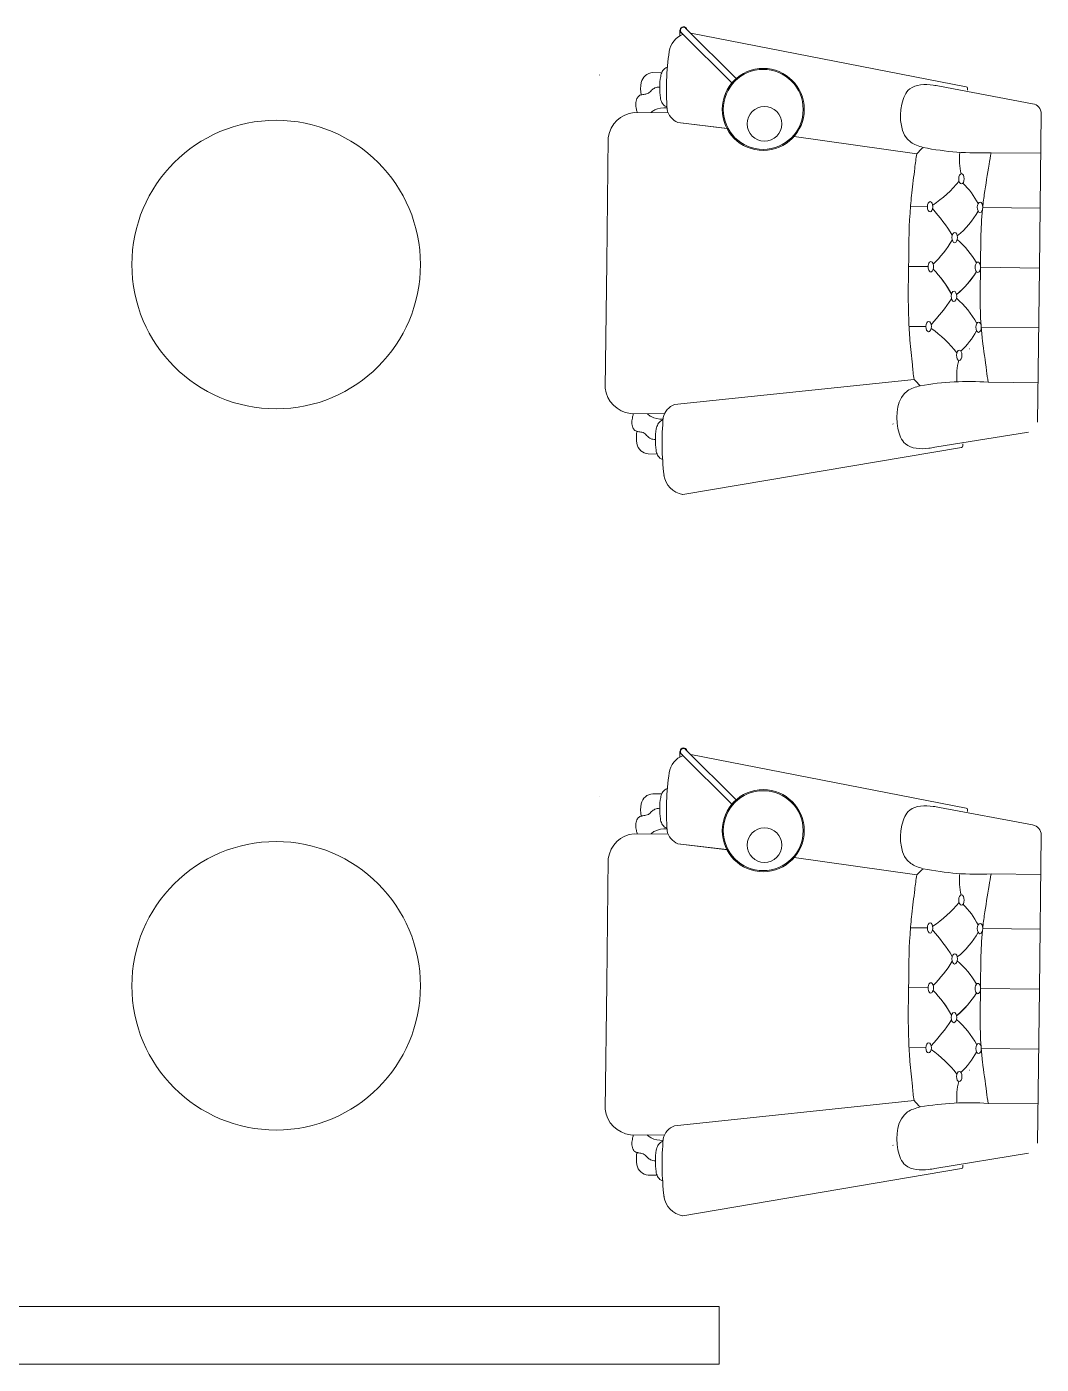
# Model space of a CAD drawing. Header units: centimetres. Extents: x -72470 to -43129, y -18750 to -16337.
# Drawn here: x -63497.9 to -63322.1, y -18414.4 to -18182.6 of the extents above; entities that cross this region are included whole.
import ezdxf

# ---------------------------------------------------------------- set-up
doc = ezdxf.new("R2010")
doc.units = ezdxf.units.CM
doc.header["$MEASUREMENT"] = 0
doc.layers.add('TEFRIS', color=30, linetype='Continuous', lineweight=9)

msp = doc.modelspace()

# ---------------------------------------------------------------- linework, layer by layer
at = {"layer": 'TEFRIS', "color": 0, "linetype": 'Continuous'}
for p, q in [((-63384.71, -18183.23), (-63384.73, -18184.2)), ((-63375.69, -18192.41), (-63384.48, -18183.63)), ((-63374.94, -18191.66), (-63383.73, -18182.87)), ((-63382.83, -18183.77), (-63335.14, -18193.04)), ((-63398.67, -18191.01), (-63398.64, -18190.99)), ((-63398.64, -18190.99), (-63398.67, -18191.01)), ((-63387.87, -18190.59), (-63389.4, -18190.58)), ((-63387.87, -18190.59), (-63389.4, -18190.58)), ((-63339.77, -18192.94), (-63323.64, -18195.97)), ((-63334.92, -18193.65), (-63334.92, -18193.3)), ((-63386.75, -18197.57), (-63392.64, -18197.5)), ((-63386.75, -18197.57), (-63392.64, -18197.5)), ((-63322.12, -18197.75), (-63322.41, -18224.45)), ((-63385.06, -18199.25), (-63376.5, -18200.26)), ((-63385.06, -18199.25), (-63376.6, -18200.25)), ((-63397.14, -18201.81), (-63397.41, -18223.53)), ((-63397.14, -18201.81), (-63397.41, -18223.53)), ((-63364.94, -18201.63), (-63343.65, -18204.63)), ((-63330.82, -18204.46), (-63322.17, -18204.57)), ((-63341.85, -18213.82), (-63344.77, -18213.78)), ((-63322.28, -18214.06), (-63332.26, -18213.94)), ((-63332.25, -18213.94), (-63322.28, -18214.06)), ((-63397.67, -18245.24), (-63397.41, -18223.53)), ((-63397.67, -18245.24), (-63397.41, -18223.53)), ((-63341.73, -18224.21), (-63345.09, -18224.17)), ((-63341.73, -18224.21), (-63345.09, -18224.17)), ((-63341.73, -18224.21), (-63345.09, -18224.17)), ((-63341.73, -18224.21), (-63345.09, -18224.17)), ((-63332.62, -18224.32), (-63322.41, -18224.45)), ((-63332.62, -18224.32), (-63322.41, -18224.45)), ((-63332.62, -18224.32), (-63322.41, -18224.45)), ((-63332.62, -18224.32), (-63322.41, -18224.45)), ((-63332.62, -18224.32), (-63322.41, -18224.45)), ((-63332.62, -18224.32), (-63322.41, -18224.45)), ((-63332.62, -18224.32), (-63322.41, -18224.45)), ((-63332.62, -18224.32), (-63322.41, -18224.45)), ((-63332.62, -18224.32), (-63322.41, -18224.45)), ((-63332.62, -18224.32), (-63322.41, -18224.45)), ((-63332.62, -18224.32), (-63322.41, -18224.45)), ((-63332.62, -18224.32), (-63322.41, -18224.45)), ((-63332.62, -18224.32), (-63322.41, -18224.45)), ((-63332.62, -18224.32), (-63322.41, -18224.45)), ((-63332.62, -18224.32), (-63322.41, -18224.45)), ((-63332.62, -18224.32), (-63322.41, -18224.45)), ((-63322.77, -18251.14), (-63322.41, -18224.45)), ((-63342.1, -18234.59), (-63345.02, -18234.56)), ((-63322.54, -18234.83), (-63332.52, -18234.71)), ((-63332.51, -18234.71), (-63322.54, -18234.83)), ((-63334.56, -18238.46), (-63334.6, -18238.46)), ((-63334.6, -18238.46), (-63334.56, -18238.46)), ((-63385.66, -18248.1), (-63344.13, -18243.74)), ((-63331.31, -18244.22), (-63322.66, -18244.32)), ((-63387.39, -18249.73), (-63393.28, -18249.66)), ((-63347.8, -18251.5), (-63347.82, -18251.47)), ((-63347.82, -18251.47), (-63347.8, -18251.5)), ((-63340.54, -18255.52), (-63324.34, -18252.88)), ((-63388.68, -18256.68), (-63390.21, -18256.66)), ((-63384.22, -18263.69), (-63335.91, -18255.54)), ((-63335.68, -18254.93), (-63335.68, -18255.28)), ((-63374.94, -18316.66), (-63383.73, -18307.87)), ((-63384.71, -18308.23), (-63384.73, -18309.2)), ((-63375.69, -18317.41), (-63384.48, -18308.63)), ((-63382.83, -18308.77), (-63335.14, -18318.04)), ((-63398.67, -18316.01), (-63398.64, -18315.99)), ((-63398.64, -18315.99), (-63398.67, -18316.01)), ((-63387.87, -18315.59), (-63389.4, -18315.58)), ((-63387.87, -18315.59), (-63389.4, -18315.58)), ((-63339.77, -18317.94), (-63323.64, -18320.97)), ((-63334.92, -18318.65), (-63334.92, -18318.3)), ((-63386.75, -18322.57), (-63392.64, -18322.5)), ((-63386.75, -18322.57), (-63392.64, -18322.5)), ((-63322.12, -18322.75), (-63322.41, -18349.45)), ((-63385.06, -18324.25), (-63376.5, -18325.26)), ((-63385.06, -18324.25), (-63376.6, -18325.25)), ((-63397.14, -18326.81), (-63397.41, -18348.53)), ((-63397.14, -18326.81), (-63397.41, -18348.53)), ((-63364.94, -18326.63), (-63343.65, -18329.63)), ((-63330.82, -18329.46), (-63322.17, -18329.57)), ((-63341.85, -18338.82), (-63344.77, -18338.78)), ((-63322.28, -18339.06), (-63332.26, -18338.94)), ((-63332.25, -18338.94), (-63322.28, -18339.06)), ((-63397.67, -18370.24), (-63397.41, -18348.53)), ((-63397.67, -18370.24), (-63397.41, -18348.53)), ((-63341.73, -18349.21), (-63345.09, -18349.17)), ((-63341.73, -18349.21), (-63345.09, -18349.17)), ((-63341.73, -18349.21), (-63345.09, -18349.17)), ((-63341.73, -18349.21), (-63345.09, -18349.17)), ((-63332.62, -18349.32), (-63322.41, -18349.45)), ((-63332.62, -18349.32), (-63322.41, -18349.45)), ((-63332.62, -18349.32), (-63322.41, -18349.45)), ((-63332.62, -18349.32), (-63322.41, -18349.45)), ((-63332.62, -18349.32), (-63322.41, -18349.45)), ((-63332.62, -18349.32), (-63322.41, -18349.45)), ((-63332.62, -18349.32), (-63322.41, -18349.45)), ((-63332.62, -18349.32), (-63322.41, -18349.45)), ((-63332.62, -18349.32), (-63322.41, -18349.45)), ((-63332.62, -18349.32), (-63322.41, -18349.45)), ((-63332.62, -18349.32), (-63322.41, -18349.45)), ((-63332.62, -18349.32), (-63322.41, -18349.45)), ((-63332.62, -18349.32), (-63322.41, -18349.45)), ((-63332.62, -18349.32), (-63322.41, -18349.45)), ((-63332.62, -18349.32), (-63322.41, -18349.45)), ((-63332.62, -18349.32), (-63322.41, -18349.45)), ((-63322.77, -18376.14), (-63322.41, -18349.45)), ((-63342.1, -18359.59), (-63345.02, -18359.56)), ((-63322.54, -18359.83), (-63332.52, -18359.71)), ((-63332.51, -18359.71), (-63322.54, -18359.83)), ((-63334.56, -18363.46), (-63334.6, -18363.46)), ((-63334.6, -18363.46), (-63334.56, -18363.46)), ((-63385.66, -18373.1), (-63344.13, -18368.74)), ((-63331.31, -18369.22), (-63322.66, -18369.32)), ((-63387.39, -18374.73), (-63393.28, -18374.66)), ((-63347.8, -18376.5), (-63347.82, -18376.47)), ((-63347.82, -18376.47), (-63347.8, -18376.5)), ((-63340.54, -18380.52), (-63324.34, -18377.88)), ((-63388.68, -18381.68), (-63390.21, -18381.66)), ((-63384.22, -18388.69), (-63335.91, -18380.54)), ((-63335.68, -18379.93), (-63335.68, -18380.28)), ((-63577.91, -18404.44), (-63377.91, -18404.44)), ((-63377.91, -18404.44), (-63377.91, -18414.44)), ((-63577.91, -18414.44), (-63377.91, -18414.44))]:
    msp.add_line(p, q, dxfattribs=at)
for centre, radius in [((-63370.29, -18196.96), 7.11), ((-63370.29, -18196.96), 6.93), ((-63370.07, -18199.46), 3), ((-63454.68, -18223.85), 25), ((-63370.29, -18321.96), 7.11), ((-63370.29, -18321.96), 6.93), ((-63370.07, -18324.46), 3), ((-63454.68, -18348.85), 25)]:
    msp.add_circle(centre, radius, dxfattribs=at)
for centre, radius, start, end in [((-63384.1, -18183.24), 0.61, 14.606, 252.4442), ((-63384.1, -18183.25), 0.533, 45.0338, 225.0338), ((-63382.75, -18187.54), 3.88, 111.6356, 170.7089), ((-63340.44, -18193.66), 46.62, 171.6806, 184.0411), ((-63340.44, -18193.66), 46.62, 171.6806, 184.0411), ((-63389.31, -18192.75), 2.17, 92.4185, 168.0967), ((-63389.31, -18192.75), 2.17, 92.4185, 168.0967), ((-63384.85, -18193.45), 6.68, 170.0937, 188.4978), ((-63384.85, -18193.45), 6.68, 170.0937, 188.4978), ((-63335.18, -18193.3), 0.267, 359.2957, 79.8669), ((-63323.89, -18197.73), 1.78, 359.3696, 81.6735), ((-63392.2, -18202.46), 4.98, 95.0614, 172.4578), ((-63392.2, -18202.46), 4.98, 95.0614, 172.4578), ((-63383.8, -18196.28), 3.22, 191.7932, 246.889), ((-63383.8, -18196.28), 3.22, 191.7932, 246.889), ((-63332.91, -18214.24), 14.41, 132.1371, 138.192), ((-63332.92, -18155.5), 49.01, 258.641, 272.4611), ((-63326.54, -18205.62), 9.77, 172.8406, 194.7253), ((-63352.69, -18195.96), 21.15, 303.8122, 320.5526), ((-63345.9, -18220.04), 14.52, 27.7043, 45.2955), ((-63370.52, -18239.7), 39.08, 32.4101, 40.8154), ((-63345.74, -18207.51), 14.52, 308.6458, 330.8872), ((-63357.04, -18207.66), 22.87, 315.0953, 328.5273), ((-63345.87, -18230.58), 14.37, 29.2352, 50.2572), ((-63357.7, -18240.47), 23.12, 29.8645, 43.2245), ((-63357.44, -18240.38), 22.87, 30.0642, 43.4962), ((-63345.87, -18217.71), 14.52, 308.6458, 329.5578), ((-63345.71, -18217.74), 14.37, 308.3343, 329.3563), ((-63370.13, -18208.01), 39.08, 317.776, 326.1814), ((-63346.15, -18240.81), 14.52, 27.7043, 49.9457), ((-63353.39, -18252.18), 21.15, 38.0389, 54.7793), ((-63346, -18228.28), 14.52, 313.296, 330.8872), ((-63327, -18243.17), 9.77, 163.8661, 185.7509), ((-63392.72, -18244.71), 4.98, 186.1337, 263.5301), ((-63333.16, -18234.4), 14.41, 220.3995, 226.4544), ((-63334.61, -18293.12), 49.01, 86.1303, 99.9504), ((-63384.47, -18251.09), 3.22, 111.7025, 166.7983), ((-63341.19, -18254.79), 46.62, 174.5504, 186.9109), ((-63385.59, -18253.9), 6.68, 170.0937, 188.4978), ((-63390.06, -18254.49), 2.17, 190.4948, 266.173), ((-63335.95, -18255.27), 0.267, 278.7246, 359.2957), ((-63383.64, -18259.86), 3.88, 187.8826, 260.681), ((-63384.1, -18308.24), 0.61, 14.606, 252.4442), ((-63384.1, -18308.25), 0.533, 45.0338, 225.0338), ((-63382.75, -18312.54), 3.88, 111.6356, 170.7089), ((-63340.44, -18318.66), 46.62, 171.6806, 184.0411), ((-63340.44, -18318.66), 46.62, 171.6806, 184.0411), ((-63389.31, -18317.75), 2.17, 92.4185, 168.0967), ((-63389.31, -18317.75), 2.17, 92.4185, 168.0967), ((-63384.85, -18318.45), 6.68, 170.0937, 188.4978), ((-63384.85, -18318.45), 6.68, 170.0937, 188.4978), ((-63335.18, -18318.3), 0.267, 359.2957, 79.8669), ((-63323.89, -18322.73), 1.78, 359.3696, 81.6735), ((-63392.2, -18327.46), 4.98, 95.0614, 172.4578), ((-63392.2, -18327.46), 4.98, 95.0614, 172.4578), ((-63383.8, -18321.28), 3.22, 191.7932, 246.889), ((-63383.8, -18321.28), 3.22, 191.7932, 246.889), ((-63332.91, -18339.24), 14.41, 132.1371, 138.192), ((-63332.92, -18280.5), 49.01, 258.641, 272.4611), ((-63326.54, -18330.62), 9.77, 172.8406, 194.7253), ((-63352.69, -18320.96), 21.15, 303.8122, 320.5526), ((-63345.9, -18345.04), 14.52, 27.7043, 45.2955), ((-63370.52, -18364.7), 39.08, 32.4101, 40.8154), ((-63345.74, -18332.51), 14.52, 308.6458, 330.8872), ((-63357.04, -18332.66), 22.87, 315.0953, 328.5273), ((-63345.87, -18355.58), 14.37, 29.2352, 50.2572), ((-63357.7, -18365.47), 23.12, 29.8645, 43.2245), ((-63357.44, -18365.38), 22.87, 30.0642, 43.4962), ((-63345.87, -18342.71), 14.52, 308.6458, 329.5578), ((-63345.71, -18342.74), 14.37, 308.3343, 329.3563), ((-63370.13, -18333.01), 39.08, 317.776, 326.1814), ((-63346.15, -18365.81), 14.52, 27.7043, 49.9457), ((-63353.39, -18377.18), 21.15, 38.0389, 54.7793), ((-63346, -18353.28), 14.52, 313.296, 330.8872), ((-63327, -18368.17), 9.77, 163.8661, 185.7509), ((-63392.72, -18369.71), 4.98, 186.1337, 263.5301), ((-63333.16, -18359.4), 14.41, 220.3995, 226.4544), ((-63334.61, -18418.12), 49.01, 86.1303, 99.9504), ((-63384.47, -18376.09), 3.22, 111.7025, 166.7983), ((-63341.19, -18379.79), 46.62, 174.5504, 186.9109), ((-63385.59, -18378.9), 6.68, 170.0937, 188.4978), ((-63390.06, -18379.49), 2.17, 190.4948, 266.173), ((-63335.95, -18380.27), 0.267, 278.7246, 359.2957), ((-63383.64, -18384.86), 3.88, 187.8826, 260.681)]:
    msp.add_arc(centre, radius, start, end, dxfattribs=at)
for centre, major_axis in [((-63335.94, -18208.98), (0.011, 0.891)), ((-63332.72, -18213.93), (0.011, 0.891)), ((-63337.11, -18219.18), (0.011, 0.891)), ((-63341.63, -18234.6), (-0.011, -0.891)), ((-63335.94, -18333.98), (0.011, 0.891)), ((-63332.72, -18338.93), (0.011, 0.891)), ((-63337.11, -18344.18), (0.011, 0.891)), ((-63341.63, -18359.6), (-0.011, -0.891))]:
    msp.add_ellipse(centre, major_axis=major_axis, ratio=0.528462, dxfattribs=at)
at = {"layer": 'TEFRIS', "color": 0, "linetype": 'Continuous', "extrusion": (0, 0, -1)}
for centre, major_axis in [((-63341.37, -18213.83), (0.011, 0.891)), ((-63337.24, -18229.35), (-0.011, -0.891)), ((-63332.98, -18234.71), (-0.011, -0.891)), ((-63336.32, -18239.57), (-0.011, -0.891)), ((-63341.37, -18338.83), (0.011, 0.891)), ((-63337.24, -18354.35), (-0.011, -0.891)), ((-63332.98, -18359.71), (-0.011, -0.891)), ((-63336.32, -18364.57), (-0.011, -0.891))]:
    msp.add_ellipse(centre, major_axis=major_axis, ratio=0.528462, dxfattribs=at)
at = {"layer": 'TEFRIS', "color": 0, "linetype": 'Continuous'}
for centre, major_axis in [((-63341.26, -18224.22), (-0.011, -0.891)), ((-63341.26, -18224.22), (-0.011, -0.891)), ((-63333.09, -18224.32), (0.011, 0.891)), ((-63333.09, -18224.32), (0.011, 0.891)), ((-63341.26, -18349.22), (-0.011, -0.891)), ((-63341.26, -18349.22), (-0.011, -0.891)), ((-63333.09, -18349.32), (0.011, 0.891)), ((-63333.09, -18349.32), (0.011, 0.891))]:
    msp.add_ellipse(centre, major_axis=major_axis, ratio=0.528462, start_param=4.712389, end_param=7.853982, dxfattribs=at)
at = {"layer": 'TEFRIS', "color": 0, "linetype": 'Continuous', "extrusion": (0, 0, -1)}
for centre, major_axis in [((-63341.26, -18224.22), (0.011, 0.891)), ((-63341.26, -18224.22), (0.011, 0.891)), ((-63333.09, -18224.32), (-0.011, -0.891)), ((-63333.09, -18224.32), (-0.011, -0.891)), ((-63341.26, -18349.22), (0.011, 0.891)), ((-63341.26, -18349.22), (0.011, 0.891)), ((-63333.09, -18349.32), (-0.011, -0.891)), ((-63333.09, -18349.32), (-0.011, -0.891))]:
    msp.add_ellipse(centre, major_axis=major_axis, ratio=0.528462, start_param=4.712389, end_param=7.853982, dxfattribs=at)
at = {"layer": 'TEFRIS', "color": 0, "linetype": 'Continuous'}
for points, knots in [([(-63386.89, -18189.66), (-63386.99, -18189.69), (-63387.35, -18189.83), (-63387.84, -18190.38), (-63388.16, -18191.55), (-63388.2, -18192.46), (-63388.23, -18193.08)], [0.35656, 0.35656, 0.35656, 0.35656, 0.689135, 1.682823, 2.666935, 4.752611, 4.752611, 4.752611, 4.752611]), ([(-63386.89, -18189.66), (-63386.99, -18189.69), (-63387.35, -18189.83), (-63387.84, -18190.38), (-63388.16, -18191.55), (-63388.2, -18192.46), (-63388.23, -18193.08)], [0.35656, 0.35656, 0.35656, 0.35656, 0.689135, 1.682823, 2.666935, 4.752611, 4.752611, 4.752611, 4.752611]), ([(-63388.23, -18193.08), (-63388.52, -18193.1), (-63389.03, -18193.16), (-63389.66, -18193.64), (-63390.07, -18194.13), (-63390.69, -18194.33), (-63391.12, -18194.38), (-63391.4, -18194.43), (-63391.46, -18194.44)], [0.305843, 0.305843, 0.305843, 0.305843, 1.255346, 2.040427, 2.89202, 3.384438, 4.174918, 4.355007, 4.355007, 4.355007, 4.355007]), ([(-63388.23, -18193.08), (-63388.52, -18193.1), (-63389.03, -18193.16), (-63389.66, -18193.64), (-63390.07, -18194.13), (-63390.69, -18194.33), (-63391.12, -18194.38), (-63391.4, -18194.43), (-63391.46, -18194.44)], [0.305843, 0.305843, 0.305843, 0.305843, 1.255346, 2.040427, 2.89202, 3.384438, 4.174918, 4.355007, 4.355007, 4.355007, 4.355007]), ([(-63386.99, -18196.53), (-63387.08, -18196.5), (-63387.44, -18196.35), (-63387.91, -18195.79), (-63388.2, -18194.61), (-63388.22, -18193.7), (-63388.23, -18193.08)], [0.372389, 0.372389, 0.372389, 0.372389, 0.689135, 1.682823, 2.666935, 4.752611, 4.752611, 4.752611, 4.752611]), ([(-63386.99, -18196.53), (-63387.08, -18196.5), (-63387.44, -18196.35), (-63387.91, -18195.79), (-63388.2, -18194.61), (-63388.22, -18193.7), (-63388.23, -18193.08)], [0.372389, 0.372389, 0.372389, 0.372389, 0.689135, 1.682823, 2.666935, 4.752611, 4.752611, 4.752611, 4.752611]), ([(-63391.46, -18194.44), (-63391.58, -18194.48), (-63391.89, -18194.6), (-63392.26, -18195.16), (-63392.4, -18195.99), (-63392.31, -18196.82), (-63392.17, -18197.33), (-63392.1, -18197.51)], [0, 0, 0, 0, 0.427423, 1.095062, 2.135609, 3.247139, 3.888617, 3.888617, 3.888617, 3.888617]), ([(-63391.46, -18194.44), (-63391.58, -18194.48), (-63391.89, -18194.6), (-63392.26, -18195.16), (-63392.4, -18195.99), (-63392.31, -18196.82), (-63392.17, -18197.33), (-63392.1, -18197.51)], [0, 0, 0, 0, 0.427423, 1.095062, 2.135609, 3.247139, 3.888617, 3.888617, 3.888617, 3.888617]), ([(-63386.98, -18196.66), (-63387.72, -18196.65), (-63388.67, -18196.74), (-63389.5, -18197.31), (-63389.7, -18197.51), (-63389.73, -18197.54)], [1.067319, 1.067319, 1.067319, 1.067319, 3.490275, 4.275356, 4.417413, 4.417413, 4.417413, 4.417413]), ([(-63386.98, -18196.66), (-63387.72, -18196.65), (-63388.67, -18196.74), (-63389.5, -18197.31), (-63389.7, -18197.51), (-63389.73, -18197.54)], [1.067319, 1.067319, 1.067319, 1.067319, 3.490275, 4.275356, 4.417413, 4.417413, 4.417413, 4.417413]), ([(-63343.65, -18204.63), (-63343.83, -18205.46), (-63344.09, -18207.74), (-63344.55, -18211.17), (-63345.05, -18216.84), (-63345.07, -18221.09), (-63345.09, -18224.17)], [7.842946, 7.842946, 7.842946, 7.842946, 10.726144, 15.564237, 19.542398, 29.913928, 29.913928, 29.913928, 29.913928]), ([(-63332.62, -18224.32), (-63332.62, -18220.96), (-63332.62, -18216.74), (-63331.89, -18210.8), (-63331.31, -18207.55), (-63330.94, -18205.13), (-63330.82, -18204.46)], [0, 0, 0, 0, 11.31753, 14.215288, 20.189944, 22.471644, 22.471644, 22.471644, 22.471644]), ([(-63344.14, -18243.74), (-63344.3, -18242.91), (-63344.49, -18240.65), (-63344.87, -18237.21), (-63345.23, -18231.52), (-63345.15, -18227.26), (-63345.09, -18224.17)], [7.883801, 7.883801, 7.883801, 7.883801, 10.726144, 15.564237, 19.542398, 29.954825, 29.954825, 29.954825, 29.954825]), ([(-63332.62, -18224.32), (-63332.7, -18227.69), (-63332.81, -18231.92), (-63332.22, -18237.89), (-63331.72, -18241.15), (-63331.42, -18243.56), (-63331.31, -18244.22)], [0, 0, 0, 0, 11.358421, 14.256179, 20.230836, 22.470635, 22.470635, 22.470635, 22.470635]), ([(-63392.17, -18252.75), (-63392.29, -18252.7), (-63392.6, -18252.58), (-63392.96, -18252.01), (-63393.08, -18251.17), (-63392.96, -18250.35), (-63392.82, -18249.84), (-63392.74, -18249.67)], [0, 0, 0, 0, 0.427423, 1.095062, 2.135609, 3.247139, 3.888617, 3.888617, 3.888617, 3.888617]), ([(-63387.64, -18250.64), (-63388.39, -18250.63), (-63389.33, -18250.52), (-63390.15, -18249.92), (-63390.34, -18249.73), (-63390.37, -18249.69)], [1.067319, 1.067319, 1.067319, 1.067319, 3.490275, 4.275356, 4.417413, 4.417413, 4.417413, 4.417413]), ([(-63387.66, -18250.77), (-63387.75, -18250.8), (-63388.11, -18250.94), (-63388.59, -18251.49), (-63388.92, -18252.66), (-63388.95, -18253.57), (-63388.98, -18254.19)], [0.372389, 0.372389, 0.372389, 0.372389, 0.689135, 1.682823, 2.666935, 4.752611, 4.752611, 4.752611, 4.752611]), ([(-63388.98, -18254.19), (-63389.27, -18254.17), (-63389.78, -18254.09), (-63390.39, -18253.59), (-63390.8, -18253.09), (-63391.41, -18252.87), (-63391.84, -18252.82), (-63392.12, -18252.76), (-63392.17, -18252.75)], [0.305843, 0.305843, 0.305843, 0.305843, 1.255346, 2.040427, 2.89202, 3.384438, 4.174918, 4.355007, 4.355007, 4.355007, 4.355007]), ([(-63387.73, -18257.64), (-63387.82, -18257.61), (-63388.18, -18257.46), (-63388.66, -18256.9), (-63388.95, -18255.72), (-63388.97, -18254.81), (-63388.98, -18254.19)], [0.35656, 0.35656, 0.35656, 0.35656, 0.689135, 1.682823, 2.666935, 4.752611, 4.752611, 4.752611, 4.752611]), ([(-63386.89, -18314.66), (-63386.99, -18314.69), (-63387.35, -18314.83), (-63387.84, -18315.38), (-63388.16, -18316.55), (-63388.2, -18317.46), (-63388.23, -18318.08)], [0.35656, 0.35656, 0.35656, 0.35656, 0.689135, 1.682823, 2.666935, 4.752611, 4.752611, 4.752611, 4.752611]), ([(-63386.89, -18314.66), (-63386.99, -18314.69), (-63387.35, -18314.83), (-63387.84, -18315.38), (-63388.16, -18316.55), (-63388.2, -18317.46), (-63388.23, -18318.08)], [0.35656, 0.35656, 0.35656, 0.35656, 0.689135, 1.682823, 2.666935, 4.752611, 4.752611, 4.752611, 4.752611]), ([(-63391.46, -18319.44), (-63391.58, -18319.48), (-63391.89, -18319.6), (-63392.26, -18320.16), (-63392.4, -18320.99), (-63392.31, -18321.82), (-63392.17, -18322.33), (-63392.1, -18322.51)], [0, 0, 0, 0, 0.427423, 1.095062, 2.135609, 3.247139, 3.888617, 3.888617, 3.888617, 3.888617]), ([(-63391.46, -18319.44), (-63391.58, -18319.48), (-63391.89, -18319.6), (-63392.26, -18320.16), (-63392.4, -18320.99), (-63392.31, -18321.82), (-63392.17, -18322.33), (-63392.1, -18322.51)], [0, 0, 0, 0, 0.427423, 1.095062, 2.135609, 3.247139, 3.888617, 3.888617, 3.888617, 3.888617]), ([(-63388.23, -18318.08), (-63388.52, -18318.1), (-63389.03, -18318.16), (-63389.66, -18318.64), (-63390.07, -18319.13), (-63390.69, -18319.33), (-63391.12, -18319.38), (-63391.4, -18319.43), (-63391.46, -18319.44)], [0.305843, 0.305843, 0.305843, 0.305843, 1.255346, 2.040427, 2.89202, 3.384438, 4.174918, 4.355007, 4.355007, 4.355007, 4.355007]), ([(-63388.23, -18318.08), (-63388.52, -18318.1), (-63389.03, -18318.16), (-63389.66, -18318.64), (-63390.07, -18319.13), (-63390.69, -18319.33), (-63391.12, -18319.38), (-63391.4, -18319.43), (-63391.46, -18319.44)], [0.305843, 0.305843, 0.305843, 0.305843, 1.255346, 2.040427, 2.89202, 3.384438, 4.174918, 4.355007, 4.355007, 4.355007, 4.355007]), ([(-63386.99, -18321.53), (-63387.08, -18321.5), (-63387.44, -18321.35), (-63387.91, -18320.79), (-63388.2, -18319.61), (-63388.22, -18318.7), (-63388.23, -18318.08)], [0.372389, 0.372389, 0.372389, 0.372389, 0.689135, 1.682823, 2.666935, 4.752611, 4.752611, 4.752611, 4.752611]), ([(-63386.99, -18321.53), (-63387.08, -18321.5), (-63387.44, -18321.35), (-63387.91, -18320.79), (-63388.2, -18319.61), (-63388.22, -18318.7), (-63388.23, -18318.08)], [0.372389, 0.372389, 0.372389, 0.372389, 0.689135, 1.682823, 2.666935, 4.752611, 4.752611, 4.752611, 4.752611]), ([(-63386.98, -18321.66), (-63387.72, -18321.65), (-63388.67, -18321.74), (-63389.5, -18322.31), (-63389.7, -18322.51), (-63389.73, -18322.54)], [1.067319, 1.067319, 1.067319, 1.067319, 3.490275, 4.275356, 4.417413, 4.417413, 4.417413, 4.417413]), ([(-63386.98, -18321.66), (-63387.72, -18321.65), (-63388.67, -18321.74), (-63389.5, -18322.31), (-63389.7, -18322.51), (-63389.73, -18322.54)], [1.067319, 1.067319, 1.067319, 1.067319, 3.490275, 4.275356, 4.417413, 4.417413, 4.417413, 4.417413]), ([(-63343.65, -18329.63), (-63343.83, -18330.46), (-63344.09, -18332.74), (-63344.55, -18336.17), (-63345.05, -18341.84), (-63345.07, -18346.09), (-63345.09, -18349.17)], [7.842946, 7.842946, 7.842946, 7.842946, 10.726144, 15.564237, 19.542398, 29.913928, 29.913928, 29.913928, 29.913928]), ([(-63332.62, -18349.32), (-63332.62, -18345.96), (-63332.62, -18341.74), (-63331.89, -18335.8), (-63331.31, -18332.55), (-63330.94, -18330.13), (-63330.82, -18329.46)], [0, 0, 0, 0, 11.31753, 14.215288, 20.189944, 22.471644, 22.471644, 22.471644, 22.471644]), ([(-63344.14, -18368.74), (-63344.3, -18367.91), (-63344.49, -18365.65), (-63344.87, -18362.21), (-63345.23, -18356.52), (-63345.15, -18352.26), (-63345.09, -18349.17)], [7.883801, 7.883801, 7.883801, 7.883801, 10.726144, 15.564237, 19.542398, 29.954825, 29.954825, 29.954825, 29.954825]), ([(-63332.62, -18349.32), (-63332.7, -18352.69), (-63332.81, -18356.92), (-63332.22, -18362.89), (-63331.72, -18366.15), (-63331.42, -18368.56), (-63331.31, -18369.22)], [0, 0, 0, 0, 11.358421, 14.256179, 20.230836, 22.470635, 22.470635, 22.470635, 22.470635]), ([(-63392.17, -18377.75), (-63392.29, -18377.7), (-63392.6, -18377.58), (-63392.96, -18377.01), (-63393.08, -18376.17), (-63392.96, -18375.35), (-63392.82, -18374.84), (-63392.74, -18374.67)], [0, 0, 0, 0, 0.427423, 1.095062, 2.135609, 3.247139, 3.888617, 3.888617, 3.888617, 3.888617]), ([(-63387.64, -18375.64), (-63388.39, -18375.63), (-63389.33, -18375.52), (-63390.15, -18374.92), (-63390.34, -18374.73), (-63390.37, -18374.69)], [1.067319, 1.067319, 1.067319, 1.067319, 3.490275, 4.275356, 4.417413, 4.417413, 4.417413, 4.417413]), ([(-63387.66, -18375.77), (-63387.75, -18375.8), (-63388.11, -18375.94), (-63388.59, -18376.49), (-63388.92, -18377.66), (-63388.95, -18378.57), (-63388.98, -18379.19)], [0.372389, 0.372389, 0.372389, 0.372389, 0.689135, 1.682823, 2.666935, 4.752611, 4.752611, 4.752611, 4.752611]), ([(-63388.98, -18379.19), (-63389.27, -18379.17), (-63389.78, -18379.09), (-63390.39, -18378.59), (-63390.8, -18378.09), (-63391.41, -18377.87), (-63391.84, -18377.82), (-63392.12, -18377.76), (-63392.17, -18377.75)], [0.305843, 0.305843, 0.305843, 0.305843, 1.255346, 2.040427, 2.89202, 3.384438, 4.174918, 4.355007, 4.355007, 4.355007, 4.355007]), ([(-63387.73, -18382.64), (-63387.82, -18382.61), (-63388.18, -18382.46), (-63388.66, -18381.9), (-63388.95, -18380.72), (-63388.97, -18379.81), (-63388.98, -18379.19)], [0.35656, 0.35656, 0.35656, 0.35656, 0.689135, 1.682823, 2.666935, 4.752611, 4.752611, 4.752611, 4.752611])]:
    msp.add_open_spline(points, degree=3, knots=knots, dxfattribs=at)
for points in [[(-63342.58, -18203.55), (-63344.74, -18202.63), (-63346.26, -18196.03), (-63344.9, -18193.4), (-63340.85, -18192.75), (-63339.77, -18192.94)], [(-63343.08, -18244.84), (-63345.27, -18245.71), (-63346.95, -18252.27), (-63345.65, -18254.94), (-63341.62, -18255.69), (-63340.54, -18255.52)], [(-63342.58, -18328.55), (-63344.74, -18327.63), (-63346.26, -18321.03), (-63344.9, -18318.4), (-63340.85, -18317.75), (-63339.77, -18317.94)], [(-63343.08, -18369.84), (-63345.27, -18370.71), (-63346.95, -18377.27), (-63345.65, -18379.94), (-63341.62, -18380.69), (-63340.54, -18380.52)]]:
    msp.add_spline(points, degree=3, dxfattribs=at)

doc.saveas('drawing.dxf')
